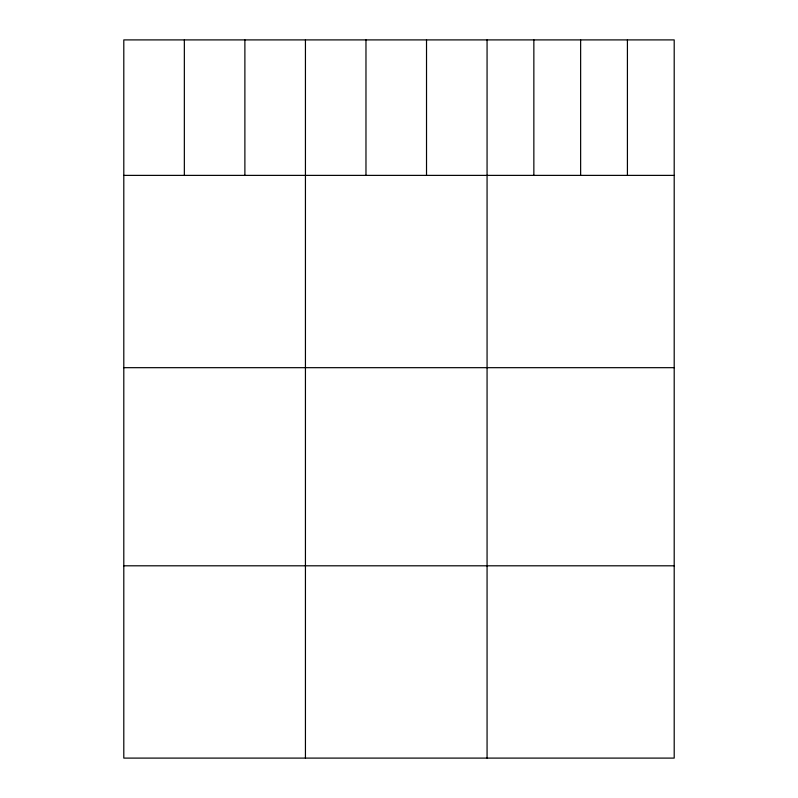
<?xml version="1.0" encoding="UTF-8"?>
<svg xmlns="http://www.w3.org/2000/svg" width="798" height="798" viewBox="0 0 798 798"><rect width="100%" height="100%" fill="white"/><g stroke="black" fill="none" stroke-linecap="round" stroke-linejoin="round"><path stroke-width="1.2" d="M674.2 175.38L674.2 758.1L123.8 758.1L123.8 39.9L674.2 39.9L674.2 175.38L123.8 175.38M123.8 367.679L674.2 367.679M123.8 565.802L674.2 565.802M627.418 39.9L627.418 175.38M580.635 39.9L580.635 175.38M533.852 39.9L533.852 175.38M487.069 39.9L487.069 758.1M426.521 39.9L426.521 175.38M365.973 39.9L365.973 175.38M305.435 39.9L305.435 758.1M244.886 39.9L244.886 175.38M184.348 39.9L184.348 175.38"/></g></svg>
